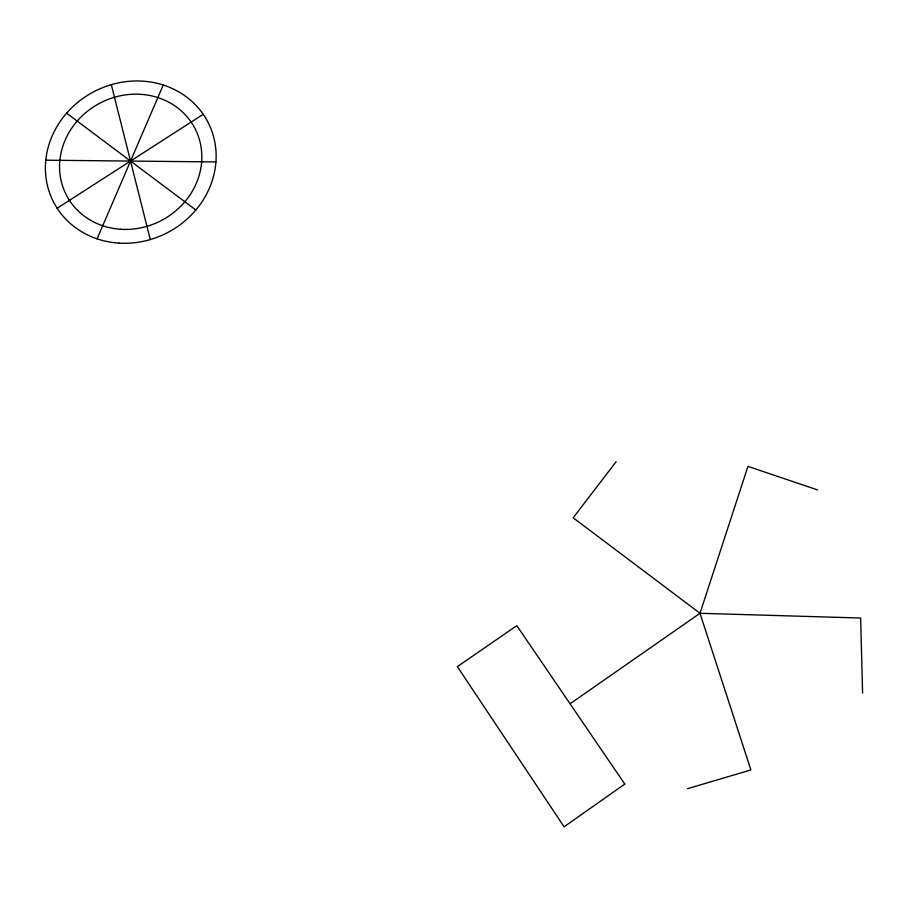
<?xml version="1.0" encoding="UTF-8"?>
<svg xmlns="http://www.w3.org/2000/svg" width="908" height="908" viewBox="0 0 908 908"><rect width="100%" height="100%" fill="white"/><g stroke="black" fill="none" stroke-linecap="round" stroke-linejoin="round"><path stroke-width="1.36" d="M687.572 788.677L750.893 769.95L700 613.286L747.965 466.371L817.518 489.911M97.077 238.827L163.258 85.012M616.146 461.673L573.175 517.787L700 613.286L860.636 618.019L862.6 693.008M570.054 703.779L700 613.286M57.181 208.261L203.222 114.294M45.797 160.194L215.911 161.942M66.602 113.171L195.844 209.986M111.309 84.648L150.285 239.564M624.783 784.069L564.084 826.802L457.348 666.62L516.811 625.646L624.783 784.069M120.582 229.259A72.413 66.25 -27.6 0 0 196.73 132.137A72.413 66.25 -27.6 0 0 74.774 123.987A72.413 66.25 -27.6 0 0 120.582 229.259M118.812 243.094A86.907 79.507 -27.6 0 0 209.941 126.36A86.907 79.507 -27.6 0 0 63.537 116.894A86.907 79.507 -27.6 0 0 118.812 243.094"/></g></svg>
